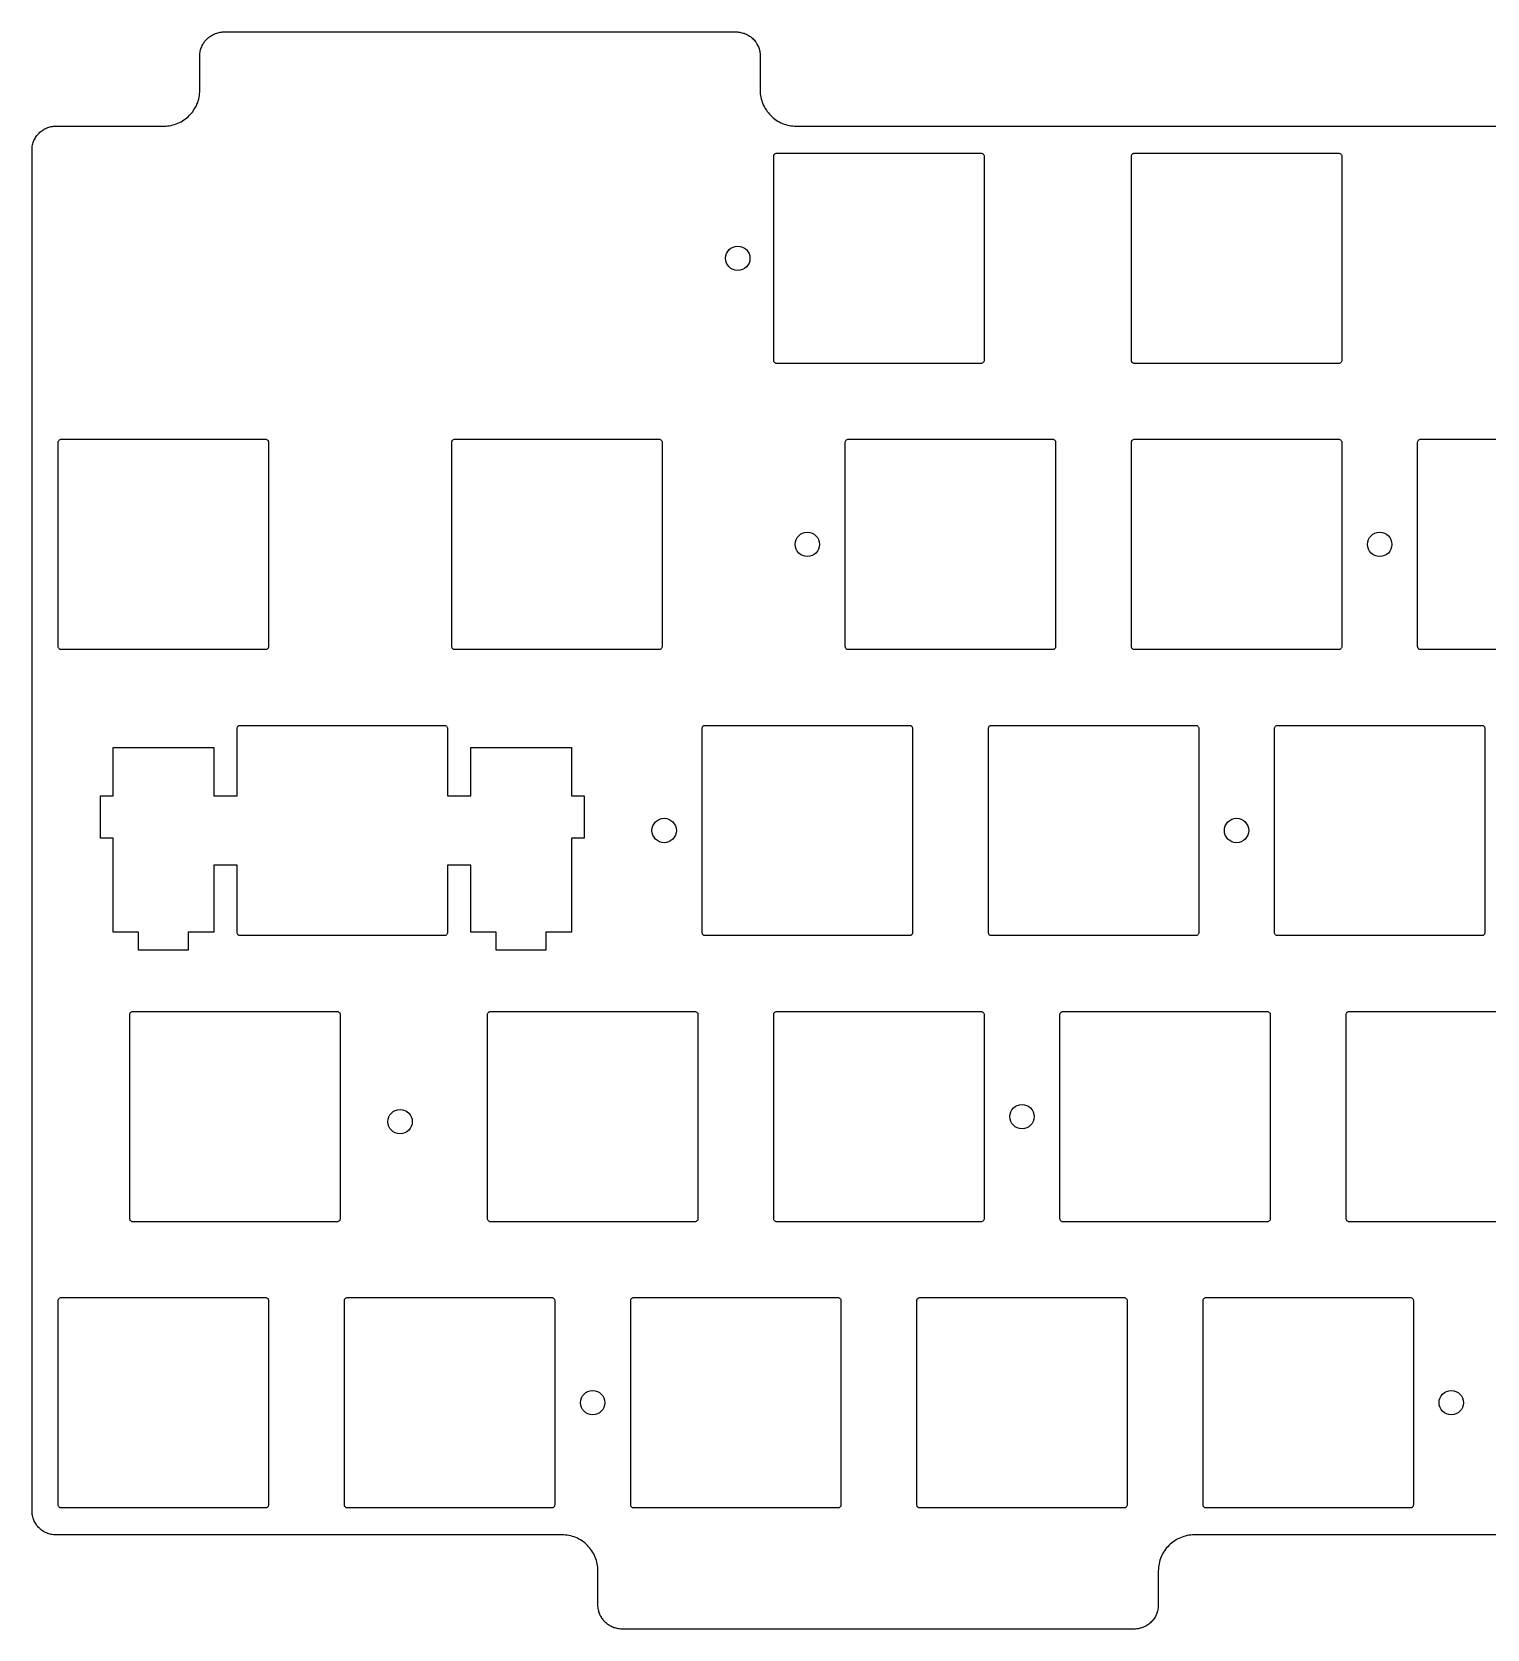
# Model space of a CAD drawing. Header units: millimetres. Extents: x -356 to -72, y 98 to 204.
# Drawn here: x -356.4 to -259.6, y 98 to 204.4 of the extents above; entities that cross this region are included whole.
import ezdxf

# ---------------------------------------------------------------- set-up
doc = ezdxf.new("R2010")
doc.units = ezdxf.units.MM

msp = doc.modelspace()

# ---------------------------------------------------------------- linework, layer by layer
for points in [[(-149.63, 104.31), (-279.04, 104.31), (-279.16, 104.31), (-279.28, 104.3), (-279.4, 104.28), (-279.52, 104.26), (-279.64, 104.23), (-279.75, 104.2), (-279.86, 104.16), (-279.97, 104.12), (-280.08, 104.07), (-280.18, 104.02), (-280.28, 103.96), (-280.38, 103.9), (-280.47, 103.83), (-280.56, 103.76), (-280.65, 103.69), (-280.73, 103.61), (-280.81, 103.52), (-280.89, 103.44), (-280.96, 103.35), (-281.03, 103.25), (-281.09, 103.15), (-281.15, 103.05), (-281.2, 102.95), (-281.25, 102.84), (-281.29, 102.73), (-281.33, 102.62), (-281.36, 102.51), (-281.39, 102.39), (-281.41, 102.27), (-281.43, 102.15), (-281.43, 102.03), (-281.44, 101.91), (-281.44, 99.64), (-281.44, 99.56), (-281.45, 99.47), (-281.46, 99.39), (-281.47, 99.32), (-281.49, 99.24), (-281.51, 99.16), (-281.53, 99.09), (-281.56, 99.02), (-281.6, 98.95), (-281.63, 98.88), (-281.67, 98.81), (-281.71, 98.74), (-281.76, 98.68), (-281.8, 98.62), (-281.85, 98.56), (-281.91, 98.51), (-281.96, 98.45), (-282.02, 98.4), (-282.08, 98.36), (-282.14, 98.31), (-282.21, 98.27), (-282.28, 98.23), (-282.34, 98.2), (-282.42, 98.16), (-282.49, 98.14), (-282.56, 98.11), (-282.64, 98.09), (-282.71, 98.07), (-282.79, 98.06), (-282.87, 98.05), (-282.96, 98.04), (-283.04, 98.04), (-317.13, 98.04), (-317.22, 98.04), (-317.3, 98.05), (-317.37, 98.06), (-317.45, 98.07), (-317.53, 98.09), (-317.6, 98.11), (-317.68, 98.13), (-317.75, 98.16), (-317.82, 98.19), (-317.89, 98.23), (-317.96, 98.27), (-318.03, 98.31), (-318.09, 98.35), (-318.15, 98.4), (-318.21, 98.45), (-318.27, 98.51), (-318.32, 98.56), (-318.38, 98.62), (-318.42, 98.69), (-318.47, 98.75), (-318.51, 98.82), (-318.55, 98.89), (-318.58, 98.95), (-318.62, 99.03), (-318.64, 99.1), (-318.67, 99.17), (-318.69, 99.25), (-318.71, 99.32), (-318.72, 99.4), (-318.73, 99.48), (-318.74, 99.56), (-318.74, 99.64), (-318.74, 101.91), (-318.74, 102.03), (-318.75, 102.15), (-318.76, 102.26), (-318.78, 102.38), (-318.81, 102.49), (-318.84, 102.61), (-318.88, 102.72), (-318.92, 102.83), (-318.97, 102.94), (-319.02, 103.04), (-319.08, 103.14), (-319.14, 103.24), (-319.21, 103.34), (-319.28, 103.43), (-319.36, 103.52), (-319.44, 103.61), (-319.53, 103.69), (-319.62, 103.77), (-319.71, 103.84), (-319.81, 103.91), (-319.91, 103.97), (-320.01, 104.03), (-320.11, 104.08), (-320.22, 104.13), (-320.33, 104.17), (-320.44, 104.21), (-320.55, 104.24), (-320.67, 104.26), (-320.78, 104.28), (-320.9, 104.3), (-321.02, 104.31), (-321.13, 104.31), (-354.81, 104.31), (-354.9, 104.31), (-354.98, 104.32), (-355.06, 104.33), (-355.14, 104.34), (-355.21, 104.36), (-355.29, 104.38), (-355.36, 104.41), (-355.44, 104.44), (-355.51, 104.47), (-355.58, 104.5), (-355.64, 104.54), (-355.71, 104.58), (-355.77, 104.63), (-355.83, 104.67), (-355.89, 104.73), (-355.94, 104.78), (-356, 104.83), (-356.05, 104.89), (-356.1, 104.95), (-356.14, 105.02), (-356.18, 105.08), (-356.22, 105.15), (-356.26, 105.22), (-356.29, 105.29), (-356.32, 105.36), (-356.34, 105.43), (-356.36, 105.51), (-356.38, 105.59), (-356.39, 105.67), (-356.4, 105.75), (-356.41, 105.83), (-356.41, 105.91), (-356.41, 196.54), (-356.41, 196.63), (-356.4, 196.71), (-356.39, 196.78), (-356.37, 196.86), (-356.35, 196.94), (-356.33, 197.01), (-356.31, 197.08), (-356.28, 197.16), (-356.24, 197.22), (-356.21, 197.29), (-356.17, 197.36), (-356.13, 197.42), (-356.08, 197.48), (-356.04, 197.54), (-355.98, 197.6), (-355.93, 197.65), (-355.88, 197.7), (-355.82, 197.75), (-355.76, 197.8), (-355.7, 197.84), (-355.63, 197.88), (-355.57, 197.92), (-355.5, 197.96), (-355.43, 197.99), (-355.36, 198.02), (-355.28, 198.04), (-355.21, 198.06), (-355.13, 198.08), (-355.05, 198.09), (-354.97, 198.1), (-354.89, 198.11), (-354.81, 198.11), (-347.63, 198.11), (-347.51, 198.11), (-347.39, 198.12), (-347.27, 198.14), (-347.15, 198.16), (-347.04, 198.19), (-346.92, 198.22), (-346.81, 198.26), (-346.7, 198.3), (-346.6, 198.35), (-346.49, 198.4), (-346.39, 198.46), (-346.3, 198.52), (-346.2, 198.59), (-346.11, 198.66), (-346.02, 198.73), (-345.94, 198.81), (-345.86, 198.9), (-345.79, 198.98), (-345.71, 199.07), (-345.65, 199.17), (-345.59, 199.26), (-345.53, 199.37), (-345.47, 199.47), (-345.43, 199.58), (-345.38, 199.68), (-345.35, 199.8), (-345.31, 199.91), (-345.29, 200.03), (-345.27, 200.14), (-345.25, 200.26), (-345.24, 200.39), (-345.24, 200.5), (-345.24, 202.78), (-345.24, 202.86), (-345.23, 202.94), (-345.22, 203.03), (-345.21, 203.1), (-345.19, 203.18), (-345.17, 203.26), (-345.14, 203.33), (-345.11, 203.4), (-345.08, 203.47), (-345.04, 203.54), (-345.01, 203.61), (-344.96, 203.68), (-344.92, 203.74), (-344.87, 203.8), (-344.82, 203.86), (-344.77, 203.91), (-344.71, 203.97), (-344.66, 204.02), (-344.59, 204.06), (-344.53, 204.11), (-344.47, 204.15), (-344.4, 204.19), (-344.33, 204.22), (-344.26, 204.26), (-344.19, 204.28), (-344.11, 204.31), (-344.04, 204.33), (-343.96, 204.35), (-343.88, 204.36), (-343.8, 204.37), (-343.72, 204.38), (-343.63, 204.38), (-309.54, 204.38), (-309.46, 204.38), (-309.38, 204.37), (-309.3, 204.36), (-309.22, 204.35), (-309.15, 204.33), (-309.07, 204.31), (-309, 204.29), (-308.93, 204.26), (-308.85, 204.23), (-308.78, 204.19), (-308.72, 204.15), (-308.65, 204.11), (-308.59, 204.07), (-308.52, 204.02), (-308.46, 203.97), (-308.41, 203.91), (-308.35, 203.85), (-308.3, 203.79), (-308.25, 203.73), (-308.21, 203.67), (-308.16, 203.6), (-308.13, 203.53), (-308.09, 203.46), (-308.06, 203.39), (-308.03, 203.32), (-308.01, 203.25), (-307.99, 203.17), (-307.97, 203.09), (-307.96, 203.02), (-307.95, 202.94), (-307.94, 202.86), (-307.94, 202.78), (-307.94, 200.5), (-307.93, 200.39), (-307.93, 200.27), (-307.91, 200.16), (-307.89, 200.04), (-307.87, 199.92), (-307.83, 199.81), (-307.8, 199.7), (-307.76, 199.59), (-307.71, 199.48), (-307.66, 199.38), (-307.6, 199.28), (-307.53, 199.18), (-307.47, 199.08), (-307.39, 198.99), (-307.32, 198.9), (-307.23, 198.81), (-307.15, 198.73), (-307.06, 198.65), (-306.97, 198.58), (-306.87, 198.51), (-306.77, 198.45), (-306.67, 198.39), (-306.56, 198.34), (-306.46, 198.29), (-306.35, 198.25), (-306.24, 198.21), (-306.12, 198.18), (-306.01, 198.16), (-305.89, 198.14), (-305.77, 198.12), (-305.66, 198.11), (-305.54, 198.11), (-123.63, 198.11)], [(-250.38, 163.26), (-263.98, 163.26), (-264.01, 163.26), (-264.05, 163.27), (-264.09, 163.29), (-264.12, 163.32), (-264.14, 163.35), (-264.16, 163.38), (-264.17, 163.42), (-264.18, 163.46), (-264.18, 177.06), (-264.17, 177.1), (-264.16, 177.14), (-264.14, 177.17), (-264.12, 177.2), (-264.09, 177.23), (-264.05, 177.24), (-264.01, 177.26), (-263.98, 177.26), (-250.38, 177.26)], [(-255.14, 125.16), (-268.74, 125.16), (-268.78, 125.16), (-268.81, 125.17), (-268.85, 125.19), (-268.88, 125.22), (-268.9, 125.25), (-268.92, 125.28), (-268.93, 125.32), (-268.94, 125.36), (-268.94, 138.96), (-268.93, 139), (-268.92, 139.04), (-268.9, 139.07), (-268.88, 139.1), (-268.85, 139.13), (-268.81, 139.14), (-268.78, 139.16), (-268.74, 139.16), (-255.14, 139.16)]]:
    msp.add_lwpolyline(points)
for points in [[(-306.84, 196.31), (-293.24, 196.31), (-293.2, 196.31), (-293.16, 196.29), (-293.13, 196.28), (-293.1, 196.25), (-293.07, 196.22), (-293.05, 196.19), (-293.04, 196.15), (-293.04, 196.11), (-293.04, 182.51), (-293.04, 182.47), (-293.05, 182.43), (-293.07, 182.4), (-293.1, 182.37), (-293.13, 182.34), (-293.16, 182.32), (-293.2, 182.31), (-293.24, 182.31), (-306.84, 182.31), (-306.88, 182.31), (-306.91, 182.32), (-306.95, 182.34), (-306.98, 182.37), (-307, 182.4), (-307.02, 182.43), (-307.03, 182.47), (-307.04, 182.51), (-307.04, 196.11), (-307.03, 196.15), (-307.02, 196.19), (-307, 196.22), (-306.98, 196.25), (-306.95, 196.28), (-306.91, 196.29), (-306.88, 196.31)], [(-283.03, 196.31), (-269.43, 196.31), (-269.39, 196.31), (-269.35, 196.29), (-269.31, 196.28), (-269.28, 196.25), (-269.26, 196.22), (-269.24, 196.19), (-269.23, 196.15), (-269.23, 196.11), (-269.23, 182.51), (-269.23, 182.47), (-269.24, 182.43), (-269.26, 182.4), (-269.28, 182.37), (-269.31, 182.34), (-269.35, 182.32), (-269.39, 182.31), (-269.43, 182.31), (-283.03, 182.31), (-283.06, 182.31), (-283.1, 182.32), (-283.14, 182.34), (-283.17, 182.37), (-283.19, 182.4), (-283.21, 182.43), (-283.22, 182.47), (-283.23, 182.51), (-283.23, 196.11), (-283.22, 196.15), (-283.21, 196.19), (-283.19, 196.22), (-283.17, 196.25), (-283.14, 196.28), (-283.1, 196.29), (-283.06, 196.31)], [(-354.46, 177.26), (-340.86, 177.26), (-340.82, 177.26), (-340.79, 177.24), (-340.75, 177.23), (-340.72, 177.2), (-340.7, 177.17), (-340.68, 177.14), (-340.67, 177.1), (-340.66, 177.06), (-340.66, 163.46), (-340.67, 163.42), (-340.68, 163.38), (-340.7, 163.35), (-340.72, 163.32), (-340.75, 163.29), (-340.79, 163.27), (-340.82, 163.26), (-340.86, 163.26), (-354.46, 163.26), (-354.5, 163.26), (-354.54, 163.27), (-354.57, 163.29), (-354.6, 163.32), (-354.63, 163.35), (-354.65, 163.38), (-354.66, 163.42), (-354.66, 163.46), (-354.66, 177.06), (-354.66, 177.1), (-354.65, 177.14), (-354.63, 177.17), (-354.6, 177.2), (-354.57, 177.23), (-354.54, 177.24), (-354.5, 177.26)], [(-328.27, 177.26), (-314.67, 177.26), (-314.63, 177.26), (-314.59, 177.24), (-314.56, 177.23), (-314.53, 177.2), (-314.5, 177.17), (-314.48, 177.14), (-314.47, 177.1), (-314.47, 177.06), (-314.47, 163.46), (-314.47, 163.42), (-314.48, 163.38), (-314.5, 163.35), (-314.53, 163.32), (-314.56, 163.29), (-314.59, 163.27), (-314.63, 163.26), (-314.67, 163.26), (-328.27, 163.26), (-328.31, 163.26), (-328.35, 163.27), (-328.38, 163.29), (-328.41, 163.32), (-328.44, 163.35), (-328.45, 163.38), (-328.47, 163.42), (-328.47, 163.46), (-328.47, 177.06), (-328.47, 177.1), (-328.45, 177.14), (-328.44, 177.17), (-328.41, 177.2), (-328.38, 177.23), (-328.35, 177.24), (-328.31, 177.26)], [(-302.08, 177.26), (-288.48, 177.26), (-288.44, 177.26), (-288.4, 177.24), (-288.36, 177.23), (-288.33, 177.2), (-288.31, 177.17), (-288.29, 177.14), (-288.28, 177.1), (-288.28, 177.06), (-288.28, 163.46), (-288.28, 163.42), (-288.29, 163.38), (-288.31, 163.35), (-288.33, 163.32), (-288.36, 163.29), (-288.4, 163.27), (-288.44, 163.26), (-288.48, 163.26), (-302.08, 163.26), (-302.11, 163.26), (-302.15, 163.27), (-302.19, 163.29), (-302.22, 163.32), (-302.24, 163.35), (-302.26, 163.38), (-302.27, 163.42), (-302.28, 163.46), (-302.28, 177.06), (-302.27, 177.1), (-302.26, 177.14), (-302.24, 177.17), (-302.22, 177.2), (-302.19, 177.23), (-302.15, 177.24), (-302.11, 177.26)], [(-283.03, 177.26), (-269.43, 177.26), (-269.39, 177.26), (-269.35, 177.24), (-269.31, 177.23), (-269.28, 177.2), (-269.26, 177.17), (-269.24, 177.14), (-269.23, 177.1), (-269.23, 177.06), (-269.23, 163.46), (-269.23, 163.42), (-269.24, 163.38), (-269.26, 163.35), (-269.28, 163.32), (-269.31, 163.29), (-269.35, 163.27), (-269.39, 163.26), (-269.43, 163.26), (-283.03, 163.26), (-283.06, 163.26), (-283.1, 163.27), (-283.14, 163.29), (-283.17, 163.32), (-283.19, 163.35), (-283.21, 163.38), (-283.22, 163.42), (-283.23, 163.46), (-283.23, 177.06), (-283.22, 177.1), (-283.21, 177.14), (-283.19, 177.17), (-283.17, 177.2), (-283.14, 177.23), (-283.1, 177.24), (-283.06, 177.26)], [(-320.51, 150.71), (-320.51, 144.44), (-322.21, 144.44), (-322.21, 143.24), (-325.51, 143.24), (-325.51, 144.44), (-327.21, 144.44), (-327.21, 148.91), (-328.76, 148.91), (-328.76, 144.41), (-328.76, 144.37), (-328.77, 144.33), (-328.79, 144.3), (-328.82, 144.27), (-328.85, 144.24), (-328.88, 144.22), (-328.92, 144.21), (-328.96, 144.21), (-342.56, 144.21), (-342.6, 144.21), (-342.63, 144.22), (-342.67, 144.24), (-342.7, 144.27), (-342.72, 144.3), (-342.74, 144.33), (-342.75, 144.37), (-342.76, 144.41), (-342.76, 148.91), (-344.31, 148.91), (-344.31, 144.44), (-346.01, 144.44), (-346.01, 143.24), (-349.31, 143.24), (-349.31, 144.44), (-351.01, 144.44), (-351.01, 150.71), (-351.86, 150.71), (-351.86, 153.51), (-351.01, 153.51), (-351.01, 156.74), (-344.31, 156.74), (-344.31, 153.51), (-342.76, 153.51), (-342.76, 158.01), (-342.75, 158.05), (-342.74, 158.09), (-342.72, 158.12), (-342.7, 158.15), (-342.67, 158.18), (-342.63, 158.19), (-342.6, 158.21), (-342.56, 158.21), (-328.96, 158.21), (-328.92, 158.21), (-328.88, 158.19), (-328.85, 158.18), (-328.82, 158.15), (-328.79, 158.12), (-328.77, 158.09), (-328.76, 158.05), (-328.76, 158.01), (-328.76, 153.51), (-327.21, 153.51), (-327.21, 156.74), (-320.51, 156.74), (-320.51, 153.51), (-319.66, 153.51), (-319.66, 150.71)], [(-311.6, 158.21), (-298, 158.21), (-297.96, 158.21), (-297.92, 158.19), (-297.89, 158.18), (-297.86, 158.15), (-297.83, 158.12), (-297.82, 158.09), (-297.8, 158.05), (-297.8, 158.01), (-297.8, 144.41), (-297.8, 144.37), (-297.82, 144.33), (-297.83, 144.3), (-297.86, 144.27), (-297.89, 144.24), (-297.92, 144.22), (-297.96, 144.21), (-298, 144.21), (-311.6, 144.21), (-311.64, 144.21), (-311.68, 144.22), (-311.71, 144.24), (-311.74, 144.27), (-311.77, 144.3), (-311.78, 144.33), (-311.8, 144.37), (-311.8, 144.41), (-311.8, 158.01), (-311.8, 158.05), (-311.78, 158.09), (-311.77, 158.12), (-311.74, 158.15), (-311.71, 158.18), (-311.68, 158.19), (-311.64, 158.21)], [(-292.55, 158.21), (-278.95, 158.21), (-278.91, 158.21), (-278.87, 158.19), (-278.84, 158.18), (-278.81, 158.15), (-278.78, 158.12), (-278.77, 158.09), (-278.75, 158.05), (-278.75, 158.01), (-278.75, 144.41), (-278.75, 144.37), (-278.77, 144.33), (-278.78, 144.3), (-278.81, 144.27), (-278.84, 144.24), (-278.87, 144.22), (-278.91, 144.21), (-278.95, 144.21), (-292.55, 144.21), (-292.59, 144.21), (-292.63, 144.22), (-292.66, 144.24), (-292.69, 144.27), (-292.72, 144.3), (-292.73, 144.33), (-292.75, 144.37), (-292.75, 144.41), (-292.75, 158.01), (-292.75, 158.05), (-292.73, 158.09), (-292.72, 158.12), (-292.69, 158.15), (-292.66, 158.18), (-292.63, 158.19), (-292.59, 158.21)], [(-273.5, 158.21), (-259.9, 158.21), (-259.86, 158.21), (-259.82, 158.19), (-259.79, 158.18), (-259.76, 158.15), (-259.73, 158.12), (-259.72, 158.09), (-259.7, 158.05), (-259.7, 158.01), (-259.7, 144.41), (-259.7, 144.37), (-259.72, 144.33), (-259.73, 144.3), (-259.76, 144.27), (-259.79, 144.24), (-259.82, 144.22), (-259.86, 144.21), (-259.9, 144.21), (-273.5, 144.21), (-273.54, 144.21), (-273.58, 144.22), (-273.61, 144.24), (-273.64, 144.27), (-273.67, 144.3), (-273.68, 144.33), (-273.7, 144.37), (-273.7, 144.41), (-273.7, 158.01), (-273.7, 158.05), (-273.68, 158.09), (-273.67, 158.12), (-273.64, 158.15), (-273.61, 158.18), (-273.58, 158.19), (-273.54, 158.21)], [(-349.7, 139.16), (-336.1, 139.16), (-336.06, 139.16), (-336.02, 139.14), (-335.99, 139.13), (-335.96, 139.1), (-335.93, 139.07), (-335.92, 139.04), (-335.9, 139), (-335.9, 138.96), (-335.9, 125.36), (-335.9, 125.32), (-335.92, 125.28), (-335.93, 125.25), (-335.96, 125.22), (-335.99, 125.19), (-336.02, 125.17), (-336.06, 125.16), (-336.1, 125.16), (-349.7, 125.16), (-349.74, 125.16), (-349.78, 125.17), (-349.81, 125.19), (-349.84, 125.22), (-349.87, 125.25), (-349.88, 125.28), (-349.9, 125.32), (-349.9, 125.36), (-349.9, 138.96), (-349.9, 139), (-349.88, 139.04), (-349.87, 139.07), (-349.84, 139.1), (-349.81, 139.13), (-349.78, 139.14), (-349.74, 139.16)], [(-325.89, 139.16), (-312.29, 139.16), (-312.25, 139.16), (-312.21, 139.14), (-312.18, 139.13), (-312.15, 139.1), (-312.12, 139.07), (-312.1, 139.04), (-312.09, 139), (-312.09, 138.96), (-312.09, 125.36), (-312.09, 125.32), (-312.1, 125.28), (-312.12, 125.25), (-312.15, 125.22), (-312.18, 125.19), (-312.21, 125.17), (-312.25, 125.16), (-312.29, 125.16), (-325.89, 125.16), (-325.93, 125.16), (-325.96, 125.17), (-326, 125.19), (-326.03, 125.22), (-326.05, 125.25), (-326.07, 125.28), (-326.08, 125.32), (-326.09, 125.36), (-326.09, 138.96), (-326.08, 139), (-326.07, 139.04), (-326.05, 139.07), (-326.03, 139.1), (-326, 139.13), (-325.96, 139.14), (-325.93, 139.16)], [(-306.84, 139.16), (-293.24, 139.16), (-293.2, 139.16), (-293.16, 139.14), (-293.13, 139.13), (-293.1, 139.1), (-293.07, 139.07), (-293.05, 139.04), (-293.04, 139), (-293.04, 138.96), (-293.04, 125.36), (-293.04, 125.32), (-293.05, 125.28), (-293.07, 125.25), (-293.1, 125.22), (-293.13, 125.19), (-293.16, 125.17), (-293.2, 125.16), (-293.24, 125.16), (-306.84, 125.16), (-306.88, 125.16), (-306.91, 125.17), (-306.95, 125.19), (-306.98, 125.22), (-307, 125.25), (-307.02, 125.28), (-307.03, 125.32), (-307.04, 125.36), (-307.04, 138.96), (-307.03, 139), (-307.02, 139.04), (-307, 139.07), (-306.98, 139.1), (-306.95, 139.13), (-306.91, 139.14), (-306.88, 139.16)], [(-287.79, 139.16), (-274.19, 139.16), (-274.15, 139.16), (-274.11, 139.14), (-274.08, 139.13), (-274.05, 139.1), (-274.02, 139.07), (-274, 139.04), (-273.99, 139), (-273.99, 138.96), (-273.99, 125.36), (-273.99, 125.32), (-274, 125.28), (-274.02, 125.25), (-274.05, 125.22), (-274.08, 125.19), (-274.11, 125.17), (-274.15, 125.16), (-274.19, 125.16), (-287.79, 125.16), (-287.83, 125.16), (-287.86, 125.17), (-287.9, 125.19), (-287.93, 125.22), (-287.95, 125.25), (-287.97, 125.28), (-287.98, 125.32), (-287.99, 125.36), (-287.99, 138.96), (-287.98, 139), (-287.97, 139.04), (-287.95, 139.07), (-287.93, 139.1), (-287.9, 139.13), (-287.86, 139.14), (-287.83, 139.16)], [(-354.46, 120.11), (-340.86, 120.11), (-340.82, 120.11), (-340.79, 120.09), (-340.75, 120.08), (-340.72, 120.05), (-340.7, 120.02), (-340.68, 119.99), (-340.67, 119.95), (-340.66, 119.91), (-340.66, 106.31), (-340.67, 106.27), (-340.68, 106.23), (-340.7, 106.2), (-340.72, 106.17), (-340.75, 106.14), (-340.79, 106.12), (-340.82, 106.11), (-340.86, 106.11), (-354.46, 106.11), (-354.5, 106.11), (-354.54, 106.12), (-354.57, 106.14), (-354.6, 106.17), (-354.63, 106.2), (-354.65, 106.23), (-354.66, 106.27), (-354.66, 106.31), (-354.66, 119.91), (-354.66, 119.95), (-354.65, 119.99), (-354.63, 120.02), (-354.6, 120.05), (-354.57, 120.08), (-354.54, 120.09), (-354.5, 120.11)], [(-335.41, 120.11), (-321.81, 120.11), (-321.77, 120.11), (-321.74, 120.09), (-321.7, 120.08), (-321.67, 120.05), (-321.65, 120.02), (-321.63, 119.99), (-321.62, 119.95), (-321.61, 119.91), (-321.61, 106.31), (-321.62, 106.27), (-321.63, 106.23), (-321.65, 106.2), (-321.67, 106.17), (-321.7, 106.14), (-321.74, 106.12), (-321.77, 106.11), (-321.81, 106.11), (-335.41, 106.11), (-335.45, 106.11), (-335.49, 106.12), (-335.52, 106.14), (-335.55, 106.17), (-335.58, 106.2), (-335.6, 106.23), (-335.61, 106.27), (-335.61, 106.31), (-335.61, 119.91), (-335.61, 119.95), (-335.6, 119.99), (-335.58, 120.02), (-335.55, 120.05), (-335.52, 120.08), (-335.49, 120.09), (-335.45, 120.11)], [(-316.36, 120.11), (-302.76, 120.11), (-302.72, 120.11), (-302.69, 120.09), (-302.65, 120.08), (-302.62, 120.05), (-302.6, 120.02), (-302.58, 119.99), (-302.57, 119.95), (-302.56, 119.91), (-302.56, 106.31), (-302.57, 106.27), (-302.58, 106.23), (-302.6, 106.2), (-302.62, 106.17), (-302.65, 106.14), (-302.69, 106.12), (-302.72, 106.11), (-302.76, 106.11), (-316.36, 106.11), (-316.4, 106.11), (-316.44, 106.12), (-316.47, 106.14), (-316.5, 106.17), (-316.53, 106.2), (-316.55, 106.23), (-316.56, 106.27), (-316.56, 106.31), (-316.56, 119.91), (-316.56, 119.95), (-316.55, 119.99), (-316.53, 120.02), (-316.5, 120.05), (-316.47, 120.08), (-316.44, 120.09), (-316.4, 120.11)], [(-297.31, 120.11), (-283.71, 120.11), (-283.67, 120.11), (-283.64, 120.09), (-283.6, 120.08), (-283.57, 120.05), (-283.55, 120.02), (-283.53, 119.99), (-283.52, 119.95), (-283.51, 119.91), (-283.51, 106.31), (-283.52, 106.27), (-283.53, 106.23), (-283.55, 106.2), (-283.57, 106.17), (-283.6, 106.14), (-283.64, 106.12), (-283.67, 106.11), (-283.71, 106.11), (-297.31, 106.11), (-297.35, 106.11), (-297.39, 106.12), (-297.42, 106.14), (-297.45, 106.17), (-297.48, 106.2), (-297.5, 106.23), (-297.51, 106.27), (-297.51, 106.31), (-297.51, 119.91), (-297.51, 119.95), (-297.5, 119.99), (-297.48, 120.02), (-297.45, 120.05), (-297.42, 120.08), (-297.39, 120.09), (-297.35, 120.11)], [(-278.26, 120.11), (-264.66, 120.11), (-264.62, 120.11), (-264.59, 120.09), (-264.55, 120.08), (-264.52, 120.05), (-264.5, 120.02), (-264.48, 119.99), (-264.47, 119.95), (-264.46, 119.91), (-264.46, 106.31), (-264.47, 106.27), (-264.48, 106.23), (-264.5, 106.2), (-264.52, 106.17), (-264.55, 106.14), (-264.59, 106.12), (-264.62, 106.11), (-264.66, 106.11), (-278.26, 106.11), (-278.3, 106.11), (-278.34, 106.12), (-278.37, 106.14), (-278.4, 106.17), (-278.43, 106.2), (-278.45, 106.23), (-278.46, 106.27), (-278.46, 106.31), (-278.46, 119.91), (-278.46, 119.95), (-278.45, 119.99), (-278.43, 120.02), (-278.4, 120.05), (-278.37, 120.08), (-278.34, 120.09), (-278.3, 120.11)]]:
    msp.add_lwpolyline(points, close=True)
for centre, radius in [((-309.43, 189.31), 0.812), ((-304.8, 170.26), 0.811), ((-266.7, 170.26), 0.811), ((-314.33, 151.21), 0.811), ((-276.23, 151.21), 0.811), ((-290.51, 132.16), 0.811), ((-331.91, 131.82), 0.811), ((-319.09, 113.11), 0.812), ((-261.94, 113.11), 0.811)]:
    msp.add_circle(centre, radius)

doc.saveas('drawing.dxf')
